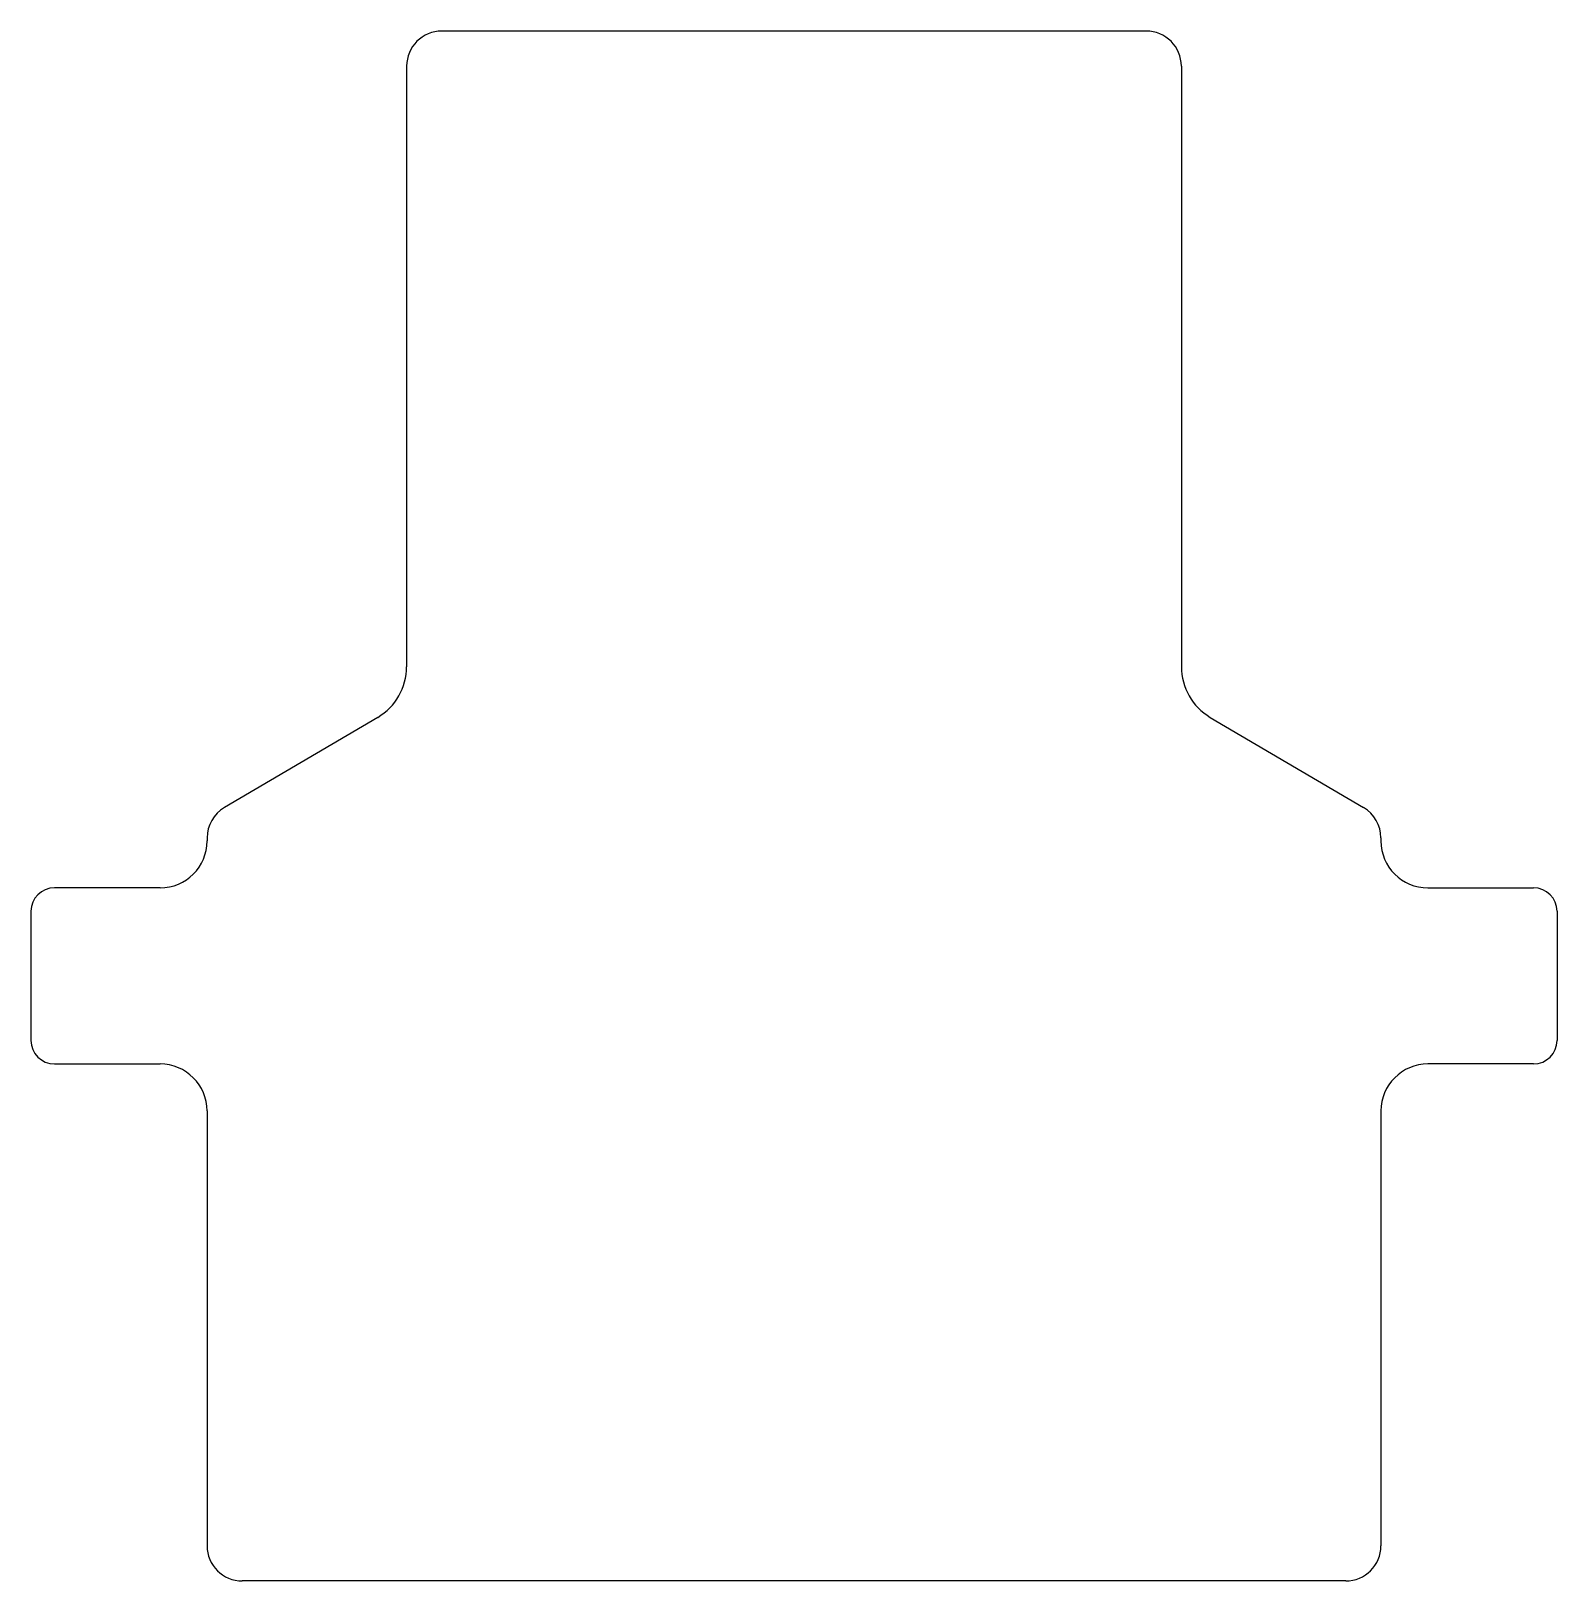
# Model space of a CAD drawing. Extents: x -6.5 to 6.5, y -8 to 5.2.
import ezdxf

# ---------------------------------------------------------------- set-up
doc = ezdxf.new("R2010")
doc.units = 0
doc.header["$MEASUREMENT"] = 0
doc.layers.add('VISIBLE', color=7, linetype='CONTINUOUS')

msp = doc.modelspace()

# ---------------------------------------------------------------- linework, layer by layer
at = {"layer": 'VISIBLE'}
for p, q in [((3, 5.2), (-3, 5.2)), ((-3.3, 4.9), (-3.3, -0.214)), ((3.3, 4.9), (3.3, -0.214)), ((-3.546, -0.645), (-4.852, -1.413)), ((3.546, -0.645), (4.852, -1.413)), ((-5, -1.672), (-5, -1.697)), ((5, -1.672), (5, -1.697)), ((-5.4, -2.097), (-6.3, -2.097)), ((5.4, -2.097), (6.3, -2.097)), ((-6.5, -2.297), (-6.5, -3.397)), ((6.5, -2.297), (6.5, -3.397)), ((-6.3, -3.597), (-5.4, -3.597)), ((6.3, -3.597), (5.4, -3.597)), ((-5, -3.997), (-5, -7.7)), ((5, -3.997), (5, -7.7)), ((4.7, -8), (-4.7, -8))]:
    msp.add_line(p, q, dxfattribs=at)
for centre, radius, start, end in [((-3, 4.9), 0.3, 90, 180), ((3, 4.9), 0.3, 0, 90), ((-3.8, -0.214), 0.5, 300.4655, 0), ((3.8, -0.214), 0.5, 180, 239.5345), ((-4.7, -1.672), 0.3, 120.4655, 180), ((4.7, -1.672), 0.3, 0, 59.5345), ((-5.4, -1.697), 0.4, 270, 0), ((5.4, -1.697), 0.4, 180, 270), ((-6.3, -2.297), 0.2, 90, 180), ((6.3, -2.297), 0.2, 0, 90), ((-6.3, -3.397), 0.2, 180, 270), ((6.3, -3.397), 0.2, 270, 0), ((-5.4, -3.997), 0.4, 0, 90), ((5.4, -3.997), 0.4, 90, 180), ((-4.7, -7.7), 0.3, 180, 270), ((4.7, -7.7), 0.3, 270, 0)]:
    msp.add_arc(centre, radius, start, end, dxfattribs=at)

doc.saveas('drawing.dxf')
